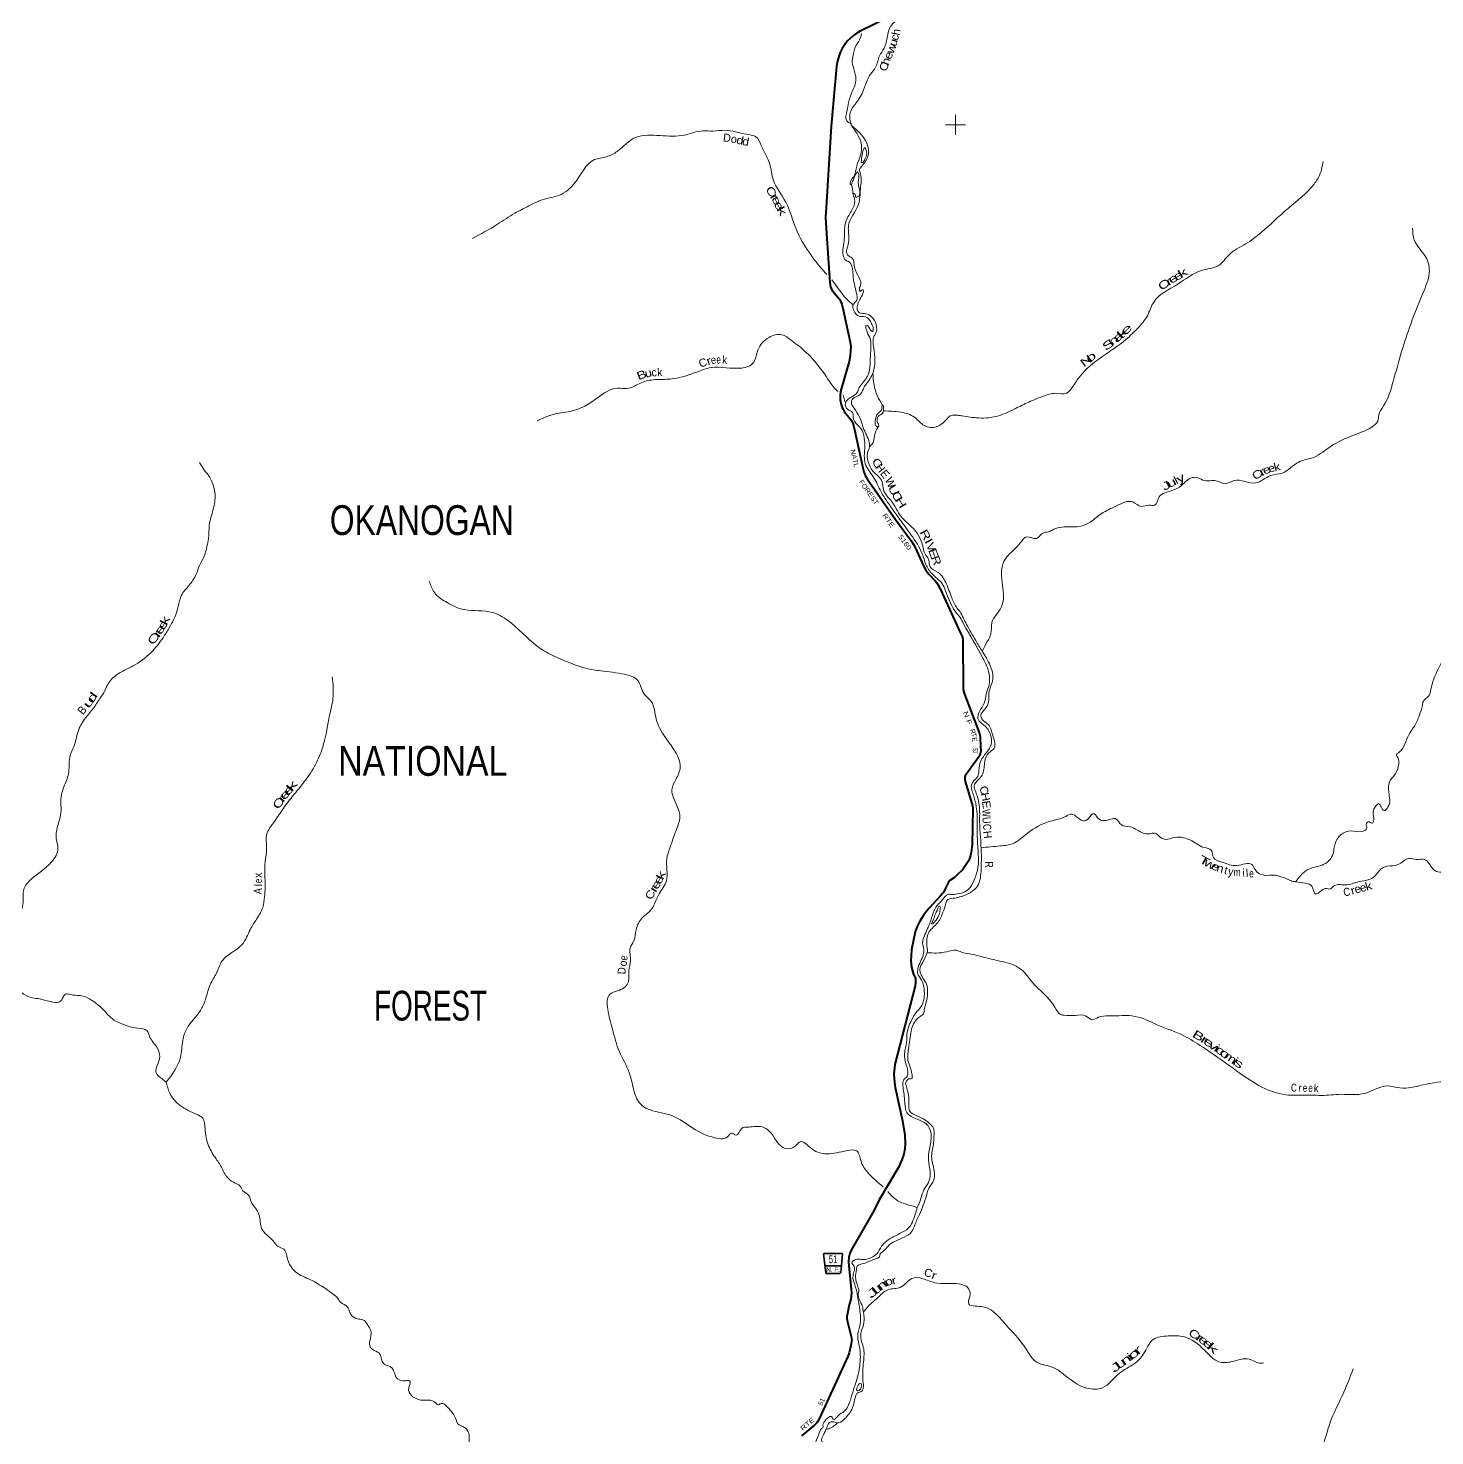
# Model space of a CAD drawing. Header units: feet. Extents: x -2 to 244583, y 367190 to 553316.
# Drawn here: x 189955 to 225101, y 427741 to 462926 of the extents above; entities that cross this region are included whole.
import ezdxf
from ezdxf.enums import TextEntityAlignment as Align

# ---------------------------------------------------------------- set-up
doc = ezdxf.new("R2010")
doc.units = ezdxf.units.FT
doc.header["$LTSCALE"] = 80
doc.linetypes.add('DOT_DASHED', pattern=[7.7, 5, -1.2, 0.3, -1.2])
for name, color, linetype, lineweight in [('26', 7, 'Continuous', 40), ('27', 7, 'Continuous', 35), ('39', 7, 'Continuous', 13), ('4', 7, 'Continuous', 13), ('41', 7, 'Continuous', 13), ('44', 7, 'DOT_DASHED', 13)]:
    doc.layers.add(name, color=color, linetype=linetype, lineweight=lineweight)

msp = doc.modelspace()

# ---------------------------------------------------------------- linework, layer by layer
at = {"layer": '26'}
for points in [[(211733.32, 463337.53), (210745.38, 462849.99), (210657.14, 462800.47), (210576.4, 462744.06), (210492.97, 462671.61), (210421.68, 462599.42), (210339.81, 462494.55), (210289.35, 462414.05), (210242.88, 462318.77), (210205.87, 462214.41), (210189.59, 462163.48), (210169.23, 462077.92), (210153.42, 461971.59), (210021.02, 460479.52)], [(210021.02, 460479.52), (209891.74, 458447.68), (209879.67, 458205.6), (209894.45, 457919.65), (209983.34, 456556.7), (209991.33, 456511.88), (210005.5, 456457.32), (210026.22, 456404.95), (210050.87, 456362.39), (210222.51, 456149.62), (210250.06, 456105.89), (210284.66, 456029.6), (210322.03, 455885.45), (210491.85, 455075.95), (210507.12, 454971.2), (210504.94, 454835.9), (210483.13, 454687.51), (210466.04, 454592), (210255.41, 453840.53), (210242.15, 453733.85), (210246.76, 453634.79), (210268.32, 453517.81), (210294.49, 453441.43), (210316.93, 453402.22), (210355.56, 453334.5), (210523.49, 453118.45), (210559.88, 453051.77), (210586.74, 452961.33), (210611.82, 452854.4), (210807.4, 451939.52), (210835.36, 451830.92), (210850.62, 451791.64), (210878.98, 451728.35), (210918.49, 451663.33), (211624.72, 450641.8), (212022.87, 450102.56), (212075.09, 450022.9), (212114.47, 449943.25), (212321.14, 449485.05), (212385.99, 449375.87), (212426.34, 449316.95), (212455.17, 449279.81), (212629.16, 449100.9), (212661.79, 449059.72), (212700.04, 448996.15), (212794.64, 448804.07), (213247.39, 447807.53)], [(213247.39, 447807.53), (213291.79, 447721.73), (213307.34, 447663.95), (213315.11, 446402.82), (213321.09, 446352.14), (213346.21, 446276.15), (213728.49, 445293.98), (213742.73, 445215.01), (213753, 444968.78), (213753.84, 444850.55), (213742.73, 444783.88), (213730.33, 444750.36), (213622.4, 444596.03), (213383.99, 444267.2), (213368.53, 444238.61), (213359.55, 444198.31), (213359.55, 444153.86), (213375.81, 444064.85), (213431.66, 443877.29), (213547.46, 443490.06), (213555.04, 443447.18), (213559.48, 443409.4), (213542.25, 442517.95), (213516.17, 442321.59), (213498.4, 442243.81), (213476.18, 442174.92), (213458.41, 442126.03), (213426.29, 442072.54), (213304.31, 441896.75)], [(213304.31, 441896.75), (213150.71, 441743.89), (213101.33, 441700.83), (212986.83, 441617.9), (212951.94, 441578.62), (212878.63, 441426.69), (212821.08, 441325.48), (212798.18, 441294.92), (212749.13, 441236.97), (212470.78, 440933.77), (212371.81, 440819.19), (212332.56, 440764.63), (212236.6, 440607.5), (212164.63, 440470.02), (212116.95, 440334.97), (212027.79, 439894.02), (212013.06, 439734.58), (212010.87, 439616.74), (212026.14, 439457.43), (212055.18, 439332.16), (212076.3, 439274.12), (212109.42, 439212.19), (212124.28, 439169.37), (212128.65, 439108.27), (212128.65, 439071.17), (212117.07, 438992.63), (211605.22, 437019.82), (211598.47, 436935.72), (211586.91, 436784.35), (211600.52, 436568.93), (211613.94, 436448.06), (211799.17, 435617.06), (211856.03, 435256.53), (211869.11, 435042.67), (211860.39, 434916.1), (211834.22, 434780.8), (211786.24, 434641.13), (211705.64, 434468.58), (211218.89, 433643.72), (211080.75, 433369.19), (210516.92, 432384.64), (210487.37, 432308.65), (210460.22, 432210.06), (210454.98, 432080.33), (210522.38, 431315.32), (210519.35, 431226.87), (210509.29, 431147.29), (210468.61, 431014.35), (210414.52, 430761.46), (210408.97, 430715.19), (210408.97, 430671.55), (210425.36, 430592.34), (210516.93, 430222), (210524.78, 430170.83), (210532.2, 430125.98), (210530.02, 430091.06), (210513.59, 429997.3), (210468.95, 429813.91), (210437.73, 429723.87), (209727.76, 428179.56), (209676.18, 428089.9), (209648.93, 428059.36), (209603.92, 428012.11), (209276.82, 427740.3)]]:
    msp.add_lwpolyline(points, dxfattribs=at)
at = {"layer": '27'}
msp.add_line((209868.12, 431990.08), (210273.19, 431990.08), dxfattribs=at)
msp.add_lwpolyline([(209913.97, 431799.53), (209894.99, 431801.64), (209883.75, 431821.33), (209828.22, 432281.99), (209833.84, 432293.24), (209847.9, 432301.68), (210289.3, 432300.27), (210296.33, 432296.05), (210303.36, 432280.58), (210256.26, 431826.96), (210247.12, 431807.97), (210236.59, 431798.82)], close=True, dxfattribs=at)
at = {"layer": '39'}
for points in [[(210514.75, 460531.97), (210481, 460695.12), (210506, 460855.49), (210692.7, 461124.56), (210863.59, 461472.19), (211000.93, 461778.63), (211129, 461947.29), (211226.29, 462232.64), (211339.73, 462423.24), (211424.51, 462726.53), (211547.69, 463032.67), (211723.63, 463137.62), (211851.94, 463197.04), (211927.86, 463342.32), (211965.01, 463600.07), (211996.8, 463726.19), (212149.39, 463980.36), (212427.07, 464741), (212595.82, 465094.66), (212821.38, 465247.22), (212933.72, 465393.29), (212964.45, 465569.97), (212966.02, 465786.48), (213029.13, 465963.86), (213072, 466056.84)], [(210778.9, 462790.83), (210728.03, 462636.64), (210608.86, 462429.73), (210579.31, 462293.54), (210542.38, 462122.79), (210581.19, 461911.19), (210635.39, 461641.26), (210546.52, 461339.91), (210448.93, 461068.72), (210413.01, 460849.44), (210403.56, 460622.64), (210453.26, 460569.08), (210514.75, 460531.97)], [(201049.19, 457669.57), (201680.76, 458022.89), (202113.43, 458299.02), (202464.45, 458483.18), (202741.39, 458617.92), (203212.19, 458746.89), (203608.18, 459050.89), (204103.64, 459639.18), (204405.54, 459713.56), (204672.43, 459844.14), (205132.44, 460195.42), (205426.54, 460247.46), (206054.62, 460226.64), (206351.05, 460252.42), (206814.03, 460361.07), (207066.46, 460353.97), (207369.02, 460373.76), (207903.2, 460272.95), (208127.96, 460216.99), (208271.99, 459994.25), (208402.47, 459724.84), (208477.33, 459545.76), (208573.28, 459128.32), (208882.82, 458577.94), (209149.73, 457881.45), (209465.38, 457327.1), (209754.72, 456942.3), (209911.19, 456768.88)], [(210531.19, 460484.84), (210878.71, 460114.32), (210939.8, 459740.95), (210783.53, 459478.23), (210730.05, 459394.68), (210749.55, 459285.72), (210750.06, 458913.64), (210696.52, 458504.53), (210452.4, 457998.1), (210447.68, 457888.85), (210446.05, 457526.86), (210404.04, 457330.21), (210445.5, 457241.73), (210530.94, 457188.15), (210602.66, 456936.24), (210753.4, 456495.18), (210724.61, 456373.51), (210741.15, 456341.35), (210767.02, 456371.99), (210815.26, 456388.75), (210790.75, 456246.9), (210721.77, 456110.6), (210669.91, 455893.61), (210727.42, 455813.41), (210879.12, 455788.93), (211142.79, 455523.13), (211119.61, 455272.1), (211076.17, 455192.72), (211064.93, 455121.81), (211081.33, 454935.97), (211064.63, 454321.03), (210892.61, 454025.77), (210853.5, 453978.51)], [(210531.26, 460484.48), (210695.54, 460235.49), (210777.23, 459993.8), (210716.77, 459655.38), (210658.39, 459476.73), (210580.87, 459212.93), (210499.67, 459084.56), (210507.2, 459008.85), (210522.79, 459010.02)], [(210531.26, 460484.48), (210525.38, 460507.92), (210514.75, 460531.97)], [(210766.9, 459578.44), (210792.16, 459763.45), (210836.78, 459911.6), (210850.61, 459936.03), (210891.82, 459867.77), (210898.98, 459733.89), (210829.06, 459588.44), (210802.42, 459558.46), (210766.9, 459578.44)], [(222310.57, 459596.3), (222230.06, 459276.44), (222084.42, 459030.9), (221444.65, 458428.33), (221123.62, 458145.22), (220372.89, 457531.79), (219960.91, 457262.2), (219702.36, 456995.69), (219275.23, 456869.5), (218676.02, 456525.88), (218077.54, 456079.2), (217918.44, 455738.59), (217686.39, 455435.89), (217381.57, 455144.81), (216237.26, 454229.58), (216051.4, 453961.54), (215899.07, 453804.89), (215632.61, 453799.02), (215316.15, 453726.13), (214957.81, 453580.19), (214623.8, 453420.27), (214201.11, 453237.52), (213698.78, 453183.56), (213290.58, 453235.34), (213195.36, 453250.44)], [(210522.79, 459010.02), (210596.53, 459192.62), (210686.39, 459333.49), (210707.76, 459236.68), (210698.29, 459020.2), (210677.88, 458708.55), (210643.62, 458704.09), (210604.25, 458786.53), (210557.75, 458792.29)], [(210522.79, 459010.02), (210552.38, 458901.18), (210556.86, 458864.83), (210557.75, 458792.04)], [(210557.75, 458792.04), (210606.6, 458594.45), (210581.8, 458476.87), (210437.74, 458206.21), (210357.93, 457964.62), (210345.59, 457653.06), (210317.93, 457438.38), (210392.48, 457119.77), (210449.35, 457092.14), (210564.46, 456757.83), (210650.79, 456301.85), (210656.93, 456130.04), (210563.57, 456005.58), (210587.46, 455868.36), (210716.37, 455726.32), (210876.05, 455710.03), (211027.52, 455539.95), (211071.66, 455396.9), (211052.12, 455344.09), (211035.89, 455349.97), (210933.32, 455484.23), (210900.77, 455504.06), (210893.94, 455402.87), (210981.31, 455191.59), (210993.82, 454663.95), (210957.9, 454299.54), (210773.34, 454020.26)], [(224545.3, 457924.08), (224585.73, 457633.34), (224867.31, 457214.91), (224964.69, 456863.93), (224830.91, 456369.9), (224499.69, 455530.96), (224272.35, 454848.35), (224061.65, 454097.14), (223817.68, 453483.12), (223702.13, 453264.07), (223675.01, 453102.21), (223538.7, 452963.85), (222983.22, 452717.54), (222458.2, 452445.17), (222021.99, 452177.44), (221868.8, 452142.04), (221703.67, 452082.3), (221287.7, 451806.63), (220997.43, 451742), (220625.22, 451559.59), (220077.68, 451616.47), (219874.3, 451540.31), (219637.57, 451613.46), (219348.83, 451617.55), (219182.76, 451689.17), (219039.4, 451692.23), (218772.26, 451496.4), (218532.92, 451367.44), (218215.05, 451209.65), (218099.42, 451002.73), (217958.08, 451003.78), (217770.54, 450972.19), (217551.7, 451083.86), (217150.62, 450986.14), (216772.41, 450795.6), (216487.25, 450579.43), (216257.79, 450480.86), (215840.03, 450457.79), (215630.33, 450419.98), (215447.17, 450339.91), (215296.04, 450298.46), (215151.56, 450174.2), (214904.99, 450210.91), (214742.54, 450058.23), (214582.25, 449885.35), (214331.94, 449594.64), (214301.82, 449002.3), (214267.4, 448446.3), (214035.88, 448068.82), (214009.62, 447785.71), (213920.12, 447595.13), (213792.6, 447355.79)], [(210032.3, 456636.32), (210051.45, 456614.21), (210392, 456169.35), (210565.49, 456012.55)], [(202675.46, 453114.84), (203218.18, 453305.33), (203443.9, 453336.34), (203864.04, 453480.88), (204180.45, 453688.89), (204680.2, 453927.4), (204914.48, 453918.06), (205217.86, 454036.94), (205517.49, 454131.51), (205725.26, 454144.1), (206088.36, 454166.63), (206649.62, 454327.01), (207019.67, 454440.62), (207782.86, 454431.53), (208056.05, 454541.96), (208187.18, 454879.2), (208465.93, 455195.96), (208784.05, 455264.46), (209019.92, 455125.73), (209184.97, 455000.3), (209656.94, 454538.81), (209930.01, 454163.92), (210167.88, 453861.42), (210189.85, 453843.14)], [(229758.26, 454790.87), (229682.25, 454406.37), (229503.65, 453968.62), (229070.56, 453260.35), (228463.09, 452658), (228363.84, 452418.85), (228114.04, 452055.39), (227954.67, 451753.18), (227703.55, 451292.71), (227387.57, 450583.21), (227173.39, 450038.12), (226964.12, 449654.73), (226661.49, 449339.41), (226275.42, 449118.51), (226093.95, 448799.98), (225915.82, 448295.54), (225811.15, 447967.44), (225613.84, 447604.34), (225053.65, 446598.12), (225004.56, 446403.77), (224945.26, 446225.52), (224814.86, 446107.41), (224791.41, 445998.12), (224714.42, 445751.04), (224591.17, 445479.39), (224517.22, 445373.8), (224397.67, 445150.68), (224292.33, 444915.52), (224190.07, 444815.8), (224141.95, 444768.99), (224172.72, 444700.49), (224198.16, 444528.88), (224127.07, 444304.07), (223967.08, 444088.75), (223948.72, 443831.97), (223929.2, 443451.9), (223834.91, 443368.39), (223757.51, 443462.85), (223702.45, 443541.29), (223636.15, 443494.35), (223556.68, 443313.95), (223576.11, 443136.24), (223538.34, 443053.12), (223435.12, 443088.79), (223393.02, 443046.06), (223399.89, 442930.92), (223267.27, 442843.11), (223006.69, 442861.54), (222757, 442768.89), (222597.42, 442494.97), (222562.49, 442296.68), (222456.75, 442118.11), (222368.42, 442046.77), (222032.05, 441935.34), (221879.12, 441863.56), (221780.78, 441780.03), (221622.36, 441586.41)], [(211059.54, 454302.3), (211090.59, 454013.97), (211172.77, 453731.85), (211301.77, 453506.13)], [(210773.34, 454020.26), (210707.53, 453918.58), (210684, 453842.72), (210411.7, 453623.47), (210369.83, 453523.35), (210428.95, 453402.28), (210551.03, 453317.9), (210576.7, 453151.53), (210718.7, 452972.59), (210858.18, 452487.25), (210846.62, 452238.62), (210871.24, 452040.47), (211068.16, 451715.36), (211265.24, 451337.64), (211420.62, 451088.93), (211772.27, 450595.44), (212015.11, 450257.05), (212297.42, 449776.52), (212386.21, 449523.37), (212539.22, 449286.61), (212763.56, 449074.8), (212927.82, 448728.38), (213153.57, 448301.89), (213244.87, 448197.17)], [(210853.5, 453978.51), (210679.96, 453724.32), (210543.28, 453647.34), (210522.52, 453574.34), (210589.11, 453429.47), (210722.08, 453210.81), (210855.87, 452850.34), (210976.61, 452481.34), (210916.9, 452238.11), (210942.27, 452082.67), (211060.12, 451855.92), (211291.88, 451586.35), (211322.95, 451390.93), (211527.17, 451102.25), (211763.21, 450718.92), (212037.59, 450456.7), (212300.87, 450001.81), (212365.56, 449776.47), (212385.18, 449748.38), (212419.76, 449708.95), (212455.54, 449629.16), (212491.47, 449463.35), (212691.67, 449322.36), (212859.77, 449113.31), (213016.3, 448726.82), (213147.18, 448453.2), (213241.88, 448338.62)], [(210313.82, 453765.31), (210352.46, 453625), (210375.89, 453559.1)], [(211298.66, 453506.87), (211288.84, 453484.51), (211275.88, 453389.31), (211214.15, 453319.82), (211152.42, 453250.33), (211119.81, 453110.42), (211137.44, 452989.3), (211198.31, 452963.74), (211206.07, 452990.12), (211168.47, 453092.8), (211195.22, 453216.47), (211303.13, 453306.73), (211327.89, 453428.36), (211306.76, 453504.95), (211298.66, 453506.87)], [(211321.12, 453359.5), (211759.1, 453328.35), (212099.82, 453198.95), (212346.62, 452991.59), (212645.8, 452958.76), (212864, 453108.98), (213045.95, 453252.7), (213124.69, 453251.62), (213195.36, 453250.44)], [(211189.39, 452956.91), (211100.09, 452742.15), (211040.16, 452525.06), (211002.23, 452490.23), (210979.53, 452466.51)], [(188994.55, 439487.05), (189224.59, 439921.6), (189428.27, 440104), (189504.12, 440339.47), (189529.66, 440562.21), (189708.82, 440768.59), (189833.67, 441123.96), (189844.51, 441393.03), (190019.09, 441643.84), (190538.54, 442086.82), (190699.95, 442424.43), (190656.61, 442666.57), (190700.68, 443025.01), (190773.81, 443317.08), (190770.77, 443565.77), (190842.65, 443960.95), (190961.84, 444283.89), (190993.13, 444696.78), (191110.4, 445011.62), (191216.79, 445391.03), (191388.81, 445686.29), (191577.72, 445921.1), (191748.26, 446171.86), (191871.05, 446365.43), (191941.79, 446524), (192156.96, 446757.09), (192574.07, 446984.5), (193024.16, 447321.51), (193324.47, 447691.1), (193480.91, 447939.67), (193679.43, 448378.82), (193799.67, 448780.64), (193970.68, 448992.99), (194152.89, 449280.28), (194235.09, 449491.57), (194343.49, 449707.21), (194423.03, 449971.04), (194462.99, 450169.69), (194479.14, 450499.49), (194577.26, 450894.98), (194623.1, 451273.67), (194482.5, 451710.81), (194347.03, 451893.21), (194237.83, 452073.9)], [(199977.14, 449094.96), (200103.63, 448821.46), (200423.69, 448566.44), (200632.9, 448461.76), (200849.73, 448393.57), (201563.23, 448321.2), (201930.98, 448127.41), (202673.73, 447479.07), (203045.92, 447252.98), (203486.31, 447062.09), (203887.69, 446925.32), (204263.96, 446861.06), (204856.5, 446775.11), (205187.4, 446623.35), (205336.71, 446299.56), (205522.89, 446097.54), (205647.36, 445658.2), (205875.03, 445199.86), (206088.73, 444893.02), (206245.43, 444460.13), (206136.2, 444147.41), (206040.46, 443887.43), (206077.18, 443691.72), (206240.45, 443216.44), (206141.66, 442875.54), (205987.62, 442430.85), (205912.12, 442167.07), (205900.73, 441612.86), (205720.98, 441289.19), (205622.58, 441081.76), (205549.78, 440927.21), (205298.35, 440687.61), (205144.55, 440388.52), (205087.36, 440112.83), (204996.69, 439933.8), (205006.6, 439618.46), (204963.25, 439367.19), (204938.82, 439053.47), (204680.77, 438860.31), (204491.95, 438783.23), (204436.02, 438404.42), (204555.14, 437908.39), (204725.58, 437342.2), (204972.13, 436825.45), (205295.17, 435996.17), (205496.35, 435887.35), (206053.32, 435738.29), (206563.81, 435428.92), (207113.79, 435190.8), (207460.34, 435245.49), (207510.09, 435304.72), (207643.92, 435255.77), (207775.16, 435419.1), (207958.36, 435459.71), (208293.42, 435463.71), (208462.21, 435362.59), (208879.44, 434920.67), (209128.95, 434986.33), (209228.69, 435084.59), (209549.85, 434904.4), (209904.51, 434791.35), (210420.34, 434870.3), (210650.51, 434866.98), (210764.71, 434607.48), (210931.72, 434322.32), (211318.27, 433966.13)], [(213240.82, 448339.91), (213402.24, 448024.07), (213629.2, 447621.44), (213792.75, 447356.07)], [(213309.49, 441309.59), (213491.3, 441446.49), (213604.78, 441671.6), (213685.63, 441942.96), (213691.11, 442308.78), (213667.57, 442781.53), (213628.96, 443552.18), (213544.54, 443849.97), (213521.54, 444013.31), (213679.54, 444224.57), (213710.87, 444362.2), (213767.5, 444633.4), (213949.42, 444887.26), (214022.81, 445071.67), (214003.36, 445253.42), (213835.54, 445507.81), (213695.59, 445638.93), (213700.74, 445790.95), (213842.21, 446054.64), (213893.11, 446279.31), (213962.14, 446510.17), (213964.2, 446789.07), (213809.99, 447182.1), (213327.45, 448037.71), (213244.87, 448197.17)], [(213792.6, 447355.79), (213995.11, 446985.32), (214058.03, 446654.31), (213959.5, 446312.1), (213954.78, 446124.12), (213911.43, 445974.27), (213757.74, 445724.64), (213797.78, 445641.15), (213944.95, 445517.77), (214053.81, 445255.79), (214090.43, 444932.69), (213952.03, 444804.42), (213856.57, 444599.65), (213806.26, 444292.12), (213708.32, 444152.01), (213588.41, 443979.41), (213615.63, 443872.19), (213708.93, 443574.4), (213727.9, 443099.23), (213769.76, 442321.45), (213764.63, 441907.12), (213670.76, 441478.04), (213458.02, 441298.74), (213311.17, 441232.79)], [(193405.87, 436578.29), (193759.6, 437201.29), (193816.93, 437630.67), (193916.39, 437916.98), (194258.04, 438372), (194381.96, 438638.38), (194504.45, 439022.03), (194658.4, 439308.99), (194800.04, 439611.98), (195303.69, 440026.46), (195503.1, 440392.83), (195661.36, 440657.6), (195817.28, 440948.62), (195860.51, 441210), (195875.71, 441452.84), (195875.95, 442093.87), (195912.33, 442419.87), (195918, 442781.9), (196082.09, 443064.94), (196415.38, 443544.12), (196715.68, 443913.71), (197043.28, 444362.5), (197258.05, 444793.76), (197359.05, 445118.51), (197420.3, 445392.23), (197486.52, 445754.98), (197570.21, 446174.57), (197553.52, 446714.29)], [(213763.69, 442440.27), (214247.09, 442486.39), (214567.65, 442549.21), (214919.19, 442800.19), (215490.42, 443103.19), (215879.22, 443225.09), (216020.14, 443282.64), (216180.29, 443190.77), (216342.37, 443111.04), (216490.99, 443221.18), (216565.19, 443292.42), (216676.94, 443192.14), (216851.09, 443118.56), (217139.53, 443156.91), (217269.78, 443010.27), (217482.08, 442967.26), (217668.44, 442879.61), (217971.92, 442790.74), (218101.01, 442807.79), (218269.46, 442683.64), (218483.62, 442662.88), (218548.07, 442685.55), (218982.49, 442635.97), (219333.09, 442450.42), (219515.3, 442378.91), (219567.06, 442197.38), (219790, 442077.65), (220160.05, 441995.3), (220527.33, 442020.04), (220610.99, 441895.31), (220830.06, 441751.3), (221122.79, 441753.3), (221213.82, 441727.65), (221369.61, 441682.24), (221503.31, 441618.48), (221618.61, 441586.93)], [(221618.61, 441586.93), (221869.21, 441552.27), (221998.7, 441512.74), (222043.61, 441444.33), (222113.37, 441287.17), (222270.23, 441373.13), (222397.06, 441424.52), (222467.87, 441404.79), (222568.31, 441476.21), (222911.27, 441512.91), (223157.1, 441581.28), (223566.08, 441703.31), (223762.47, 441910.79), (223905.35, 441976.44), (224179.62, 442018.74), (224449.06, 442174.17), (224639.02, 442149.2), (224840.91, 442150.58), (225101.33, 441869.42), (225458.84, 441847.62), (225606.2, 441850.64), (225886.86, 441846.5), (226119.46, 441787.46), (226540.73, 441885.33), (226662.72, 442049.86), (226962.9, 442140.83), (227300.05, 442143.13), (227551.93, 442211.55), (227646.3, 442284.95), (227861.65, 442381.4)], [(213309.49, 441309.59), (213123.76, 441278.41), (213024.95, 441269.14), (212946.11, 441278.31), (212882.02, 441237.1), (212772.51, 441112.44), (212637.11, 440959.17), (212540.98, 440731.54), (212439.48, 440447.23), (212360.87, 440272.38), (212302.94, 440057.34), (212333.08, 439904.02), (212320.68, 439762.32), (212185.51, 439425.03), (212185.59, 439292.54), (212274.38, 439132.66), (212345.89, 438856.69), (212337.9, 438684.72), (212245.97, 438442.98), (212160.37, 438344.9), (212025.69, 438132.99), (211912.95, 437777.76), (211893.96, 437514.66), (211861.4, 437370.7), (211883.62, 437039.33), (211933.36, 436768.95), (211919.72, 436728.34), (211837.91, 436650.53), (211810.49, 436581.45), (211820.72, 436405.64), (211859.53, 436038.07), (211908.58, 435824.31), (212162.98, 435655.46), (212402.74, 435528.9), (212506.13, 435327.92), (212491.97, 435000.16), (212459.71, 434831.93), (212458.94, 434565), (212494.94, 434262.11), (212438.93, 434055.18), (212335.95, 433892.18), (212261.87, 433676.94), (212169.82, 433445.32)], [(212420.93, 439818.11), (212421.96, 439899.01), (212415.29, 439949.49), (212407.53, 440088.92), (212457.11, 440326.11), (212510.77, 440395.5), (212721.88, 440630.57), (212812.3, 440829.82), (212884.34, 441047.05), (212931.55, 441148.72), (212985.85, 441165.54), (213147.02, 441191.73), (213223.5, 441210.84), (213311.17, 441232.79)], [(212556.83, 440538.86), (212639.1, 440631.6), (212725.91, 440796.43), (212744.51, 440926.07), (212744.01, 440966.51), (212721.61, 440982.42), (212685.95, 440927.4), (212607.34, 440752.55), (212556.54, 440614.44), (212535.28, 440537.34), (212556.83, 440538.86)], [(212420.93, 439818.11), (212310.75, 439584.25), (212236.27, 439401.37), (212252.18, 439301.42), (212412.88, 438990.96), (212428.4, 438877.9), (212374.31, 438513.27), (212345.42, 438399.68), (212336.34, 438316.66), (212242.56, 438226.57), (212073.25, 438040.53), (212018.93, 437859.91), (211949.57, 437424.32), (211937.06, 437126.92), (211997.99, 436931.49), (212045.16, 436705.57), (212041.55, 436671.16), (211976.98, 436668.36), (211898.93, 436612.83), (211881.26, 436572.18), (211898.72, 436465.21), (211956.38, 436207.06), (211959.55, 435948.27), (211978.73, 435865.59), (212056.34, 435791.69), (212269.51, 435693.13), (212483.3, 435544.02), (212556.98, 435461.99), (212586.26, 435213.61), (212572.49, 435019.32), (212527.63, 434725.57), (212594.65, 434362.38), (212575.49, 434113.43), (212504.19, 434001.36), (212470.49, 433950.4), (212398.23, 433751.37), (212222.44, 433270.02), (212106.51, 433009.8), (212037.77, 432853.28), (211841.72, 432707.36), (211438.69, 432484.16), (211319.17, 432353.32), (211235.46, 432265.37), (211237.87, 432233.04), (211153.81, 432173.4), (210900.68, 432073.31), (210746.13, 432027.88), (210683.98, 432001.23), (210648.46, 431894.65), (210626.27, 431708.12), (210688.42, 431468.29), (210710.61, 431379.47), (210696.25, 431292.35), (210794.87, 430986.15), (210823.04, 430828.76)], [(212420.93, 439818.11), (212653.2, 439808.75), (212905.13, 439842.09), (213140.87, 439879.28), (213270.64, 439832.29), (213323.18, 439811.05)], [(188995.75, 439486.12), (189261.27, 439068.68), (189457.67, 439020.47), (189654, 438978.32), (189748.24, 438866.21), (189937.68, 438726.92), (190295.93, 438650.3), (190780.72, 438625.75), (190826.18, 438705.16), (190883.83, 438778.65), (191009.09, 438770.03), (191332.56, 438731.42), (191533.59, 438634.73), (191843.54, 438381.62), (192141.66, 438104.09), (192295.88, 438039.2), (192569.53, 437947.42), (192822.28, 437914.04), (192927.85, 437864.75), (192990.19, 437719.89), (193158.76, 437471.16), (193242.62, 437217.36), (193180.7, 436998.23), (193144.37, 436831.98), (193299.88, 436661.95), (193405.87, 436578.29)], [(213323.18, 439811.05), (213697.22, 439740.2), (214020.87, 439653.49), (214356.53, 439581.01), (214787.99, 439379.84), (215048.58, 439074.44), (215606.16, 438455.8), (215752.84, 438270.88), (215839.78, 438253.28), (216114.37, 438251.12), (216387.05, 438234.79), (216535.09, 438142.84), (216694.14, 438204.56), (216954.36, 438236.65), (217614.64, 438225), (218183.5, 438008.6), (218829.46, 437740.19), (219295.78, 437462.47), (220060.72, 436928.1), (220780.78, 436458.1), (221367.63, 436268.1), (222023.87, 436256.42), (222264.17, 436249.98), (222758.62, 436277.61), (223352.02, 436301.88), (223916.01, 436487.62), (224229.31, 436437.21), (224802.16, 436511.86), (225506.33, 436575.28), (225763.34, 436490.14), (226023.33, 436269.61), (226162.95, 435941.15), (226247.86, 435640.61), (226544.86, 435040.4), (226763.05, 434451.78), (227036.84, 433707.92), (227331.57, 432859.11), (227459.65, 432734.69), (227654.58, 432578.39), (227782.33, 432500.44)], [(193405.87, 436578.29), (193491.94, 436308.35), (193586.64, 436157.81), (193949.44, 435874.99), (194174.79, 435770.51), (194315.13, 435685.23), (194374.91, 435419.02), (194462.88, 434993.39), (194650.61, 434664), (194804.98, 434421.16), (194873.27, 434284.46), (195110.08, 434068.9), (195246.28, 433991.66), (195322.47, 433869.21), (195452.96, 433763.6), (195538.11, 433568.46), (195624.45, 433442.1), (195727.62, 433259.31), (195788.29, 432920.31), (196070.54, 432620.35), (196199.5, 432474.27), (196339.64, 432405.17), (196418.52, 432228.16), (196522.65, 431966.52), (196639.31, 431836.47), (197009.09, 431642.71), (197356.78, 431438.58), (197452.44, 431375.01), (197538.01, 431311.32), (197676.69, 431195.69), (197758.79, 431085.45), (197933.93, 430960.15), (197994.15, 430823.36), (198112.87, 430689.29), (198376.33, 430605.48), (198440.14, 430505.13), (198514.46, 430370.53), (198491.36, 430113.44), (198501.22, 429967.97), (198599.21, 429878.14), (198743.68, 429784.82), (198781.57, 429657.88), (198829.28, 429553.29), (199050.75, 429436.63), (199104.69, 429317.96), (199144.3, 429215.3), (199389.74, 429119.15), (199486.65, 429118.28), (199478.16, 428986.74), (199459.39, 428871.25), (199566.23, 428718.84), (199843.86, 428631.16), (200139.39, 428565.93), (200188.43, 428517.98), (200274.88, 428547.32), (200425.28, 428464.19), (200647.27, 428139.24), (200680.68, 428048.65), (200881.91, 427935.78), (200972.95, 427754.87), (200927.56, 427339.79), (200963.29, 427059.14), (201183.78, 426857.53), (201455.2, 426618.11), (201531.81, 426461.29), (201561.46, 426182.59), (201741.63, 425976.46), (202217.25, 425711.16), (202385.04, 425527.12), (202374.39, 425241.87), (202429.25, 425048.4), (202709.32, 424926.37), (202867.68, 424853.43), (203021.06, 424691.47), (203022.57, 424568.14), (202989.94, 424430.24), (203056.03, 424307.68), (203089.94, 424176.64), (203093.66, 424037.16), (203236.48, 423583.87), (203226.73, 423225.84), (203273.08, 423066.64), (203499.64, 423028.9), (203544.27, 423011.23), (203677.03, 422885.42), (204000.05, 422387.78), (204062.14, 422263.14), (204068.4, 422081.22), (203985.08, 421960.92), (203822.59, 421712.28), (203679.6, 421354.67)], [(211431.37, 433851.09), (211618.09, 433661.18), (211752.3, 433581.89), (212034.02, 433490.21), (212171.97, 433450.72)], [(212169.82, 433445.32), (212062.77, 433120.5), (211983.83, 432971.94), (211791.77, 432830.12), (211398.86, 432605.02), (211279.26, 432480.24), (211156.42, 432290.71), (211018.26, 432198.07), (210796.8, 432148.92), (210657.43, 432155.34), (210533.43, 432060.85), (210581.87, 432001.23), (210564.11, 431752.53), (210621.83, 431481.62), (210702.71, 431094.25), (210749.74, 430714.65), (210732.35, 430485.93), (210680.9, 430236.6), (210707.42, 430048.85), (210744.75, 429802.59), (210726.72, 429460.63), (210679.26, 429215.39), (210574.22, 428890.59), (210498.59, 428636.92), (210342.57, 428353.98), (210182.51, 428236.8), (210070.46, 428154.58), (210053.92, 428186.74), (210027.24, 428222.82), (209938.77, 428193.45), (209876.97, 428130.03), (209813.86, 428007.95), (209808.57, 427945.2), (209780.59, 427922.62), (209701.83, 427759.91), (209641.98, 427536.76), (209675.11, 427468.4), (209620.3, 427328.21), (209491.01, 427170.97), (209435.97, 427214.8), (209365.69, 427183.63), (209189.63, 427054.13), (208930.94, 426913.54), (208845.8, 426777.04), (208732.65, 426619.98), (208711.33, 426383.14), (208642.3, 426085.05), (208539.74, 425887.68), (208357.4, 425776.31), (208258.03, 425647.73), (208161.18, 425478.74), (208037.2, 425382.21), (207829.49, 425198.47), (207789.53, 425131.85), (207785.09, 425011.94), (207731.82, 424754.35), (207733.69, 424614.22), (207779.06, 424535.9), (207794.53, 424426.88), (207792.52, 424261.04), (207769.83, 424135.4), (207745.81, 424118.93), (207732.98, 424177.42), (207721.75, 424270.31), (207705.23, 424300.44), (207660.83, 424299.92), (207660.27, 424180.6), (207662.1, 424030.98), (207649.07, 423776.04), (207615.11, 423581.5), (207457.27, 423282.36), (207291.85, 422942.69), (207215.85, 422719.35), (207107.2, 422360.13), (207041.51, 421931.97), (206989.03, 421788.47), (206997.12, 421705.48), (206957.16, 421532.28), (206924.2, 421146.67), (206937.82, 421023.48), (206951.61, 420886.14), (206953.62, 420722.37), (207027.77, 420436.11), (207106.12, 420137.76), (207102.84, 420075.04), (206996.93, 419986.82), (206741.28, 419927.15), (206608.79, 419866.93), (206619.78, 419764.72), (206624.22, 419675.9), (206648.64, 419513.8)], [(210823.04, 430828.72), (210946.33, 430981.89), (211205.88, 431217.54), (211449.93, 431400.42), (211746.07, 431450.46), (211898.06, 431567.54), (212030.01, 431672.24), (212308.63, 431669.5), (212600.54, 431569.85), (213198.44, 431540.58), (213403.66, 431484.39)], [(213403.66, 431484.39), (213488.41, 431321.52), (213453.47, 431123.23), (213454.05, 431042.4), (213620.01, 430984.92), (213961.7, 430916.53), (214313.25, 430595.58), (214889.48, 429910.37), (215158.33, 429578.75), (215569.09, 429450.2), (215814.52, 429290.2), (216404.56, 428934.51), (216794.17, 428941.21), (217225.62, 429311.97), (217585.4, 429538.76), (217823.88, 429788.97), (218063.62, 430146.29), (218442.52, 430239.83), (218842.46, 430214.27), (219339.4, 429890.27), (219702.91, 429591.63), (220029.95, 429595.89), (220461.57, 429657.45), (220744.94, 429556.32), (220821.61, 429562.9)], [(210823.04, 430828.76), (210836.22, 430576.15), (210770.42, 430344.84), (210766.83, 430142.58), (210821.56, 429959.22), (210826.11, 429587.19), (210813.56, 429128.01), (210818.1, 428921.81), (210782.56, 428856.67), (210672.12, 428808.85), (210632.51, 428745.69), (210584.55, 428540.88), (210510.05, 428360.02), (210326.98, 428143.48), (210172.52, 428062.78), (210085.38, 428090.05), (209952.61, 428052.07), (209930.98, 428005.3), (209883.95, 427889.47), (209801.23, 427720.65), (209780.21, 427623.33), (209813.2, 427567.11), (209808.48, 427457.86), (209741.28, 427339.77), (209566.5, 427118.96), (209393.54, 427052.52), (209331.22, 427007.94), (209245.71, 426925.38), (209181.76, 426872.04), (208949.8, 426691.33), (208820.36, 426546.21), (208787.58, 426420.44), (208786.41, 426185.86), (208820.95, 426168.07), (208872.05, 426116.11), (208895.49, 426015.28), (208865.27, 425845.06), (208793.38, 425781.51), (208714.61, 425784.62), (208637.78, 425793.81), (208597.54, 425783.22), (208405.08, 425673.75), (208316.72, 425636.3), (208270.47, 425455.77), (208141.35, 425284.37), (207948.4, 425215.34), (207860.46, 425143.51), (207851.68, 425069.67), (207798.41, 424829.85), (207816.61, 424766.87), (207836.09, 424659.93), (207872.74, 424304.46), (207847.12, 424087.79), (207767.9, 423963.49), (207742.4, 423902.52), (207740.36, 423738.7), (207710.3, 423556.35), (207597.69, 423354.81), (207408.47, 422980.48), (207372, 422826.36), (207319.09, 422696.31), (207275.36, 422475.38), (207239.31, 422286.88), (207184.9, 422114.35), (207093.76, 421807.92), (207085.9, 421625.54), (207050.31, 421564.74)], [(223061.69, 429414.52), (222827.56, 428834.93), (222477.78, 428052.45), (222327.81, 427562.36), (222116.77, 426859.64), (222133.34, 426231.24), (222263.83, 425482.36), (222178.44, 424996.75), (222068.4, 424569.58), (221916.18, 423828.87), (221800.51, 422773.14), (221745.23, 422311.99), (221567.51, 421466.02), (221438.42, 420879.06), (221286.31, 420407.14), (221195.31, 419858.84), (221299.14, 419451.32), (221321.5, 418861.36), (221303.65, 418531.82), (221092.07, 417903.88), (220983.06, 417333.23), (221108.56, 417002.65), (221438.7, 416570.4), (222136.32, 415847.63), (222340.25, 415562.05), (222709.23, 415061.35), (223015.97, 414796.69), (223226.52, 414715.27), (223558.91, 414575.99)], [(210648.87, 428893.5), (210672.18, 428968.6), (210721.75, 429041.99), (210753.85, 429058.55), (210775, 428979.94), (210717.7, 428878.14), (210667.34, 428869.45), (210648.87, 428893.5)], [(209887.93, 427899.03), (210006.45, 427941.49), (210076.63, 427980.75), (210169.73, 428062.31)]]:
    msp.add_spline(points, degree=3, dxfattribs=at)
at = {"layer": '4'}
for p, q in [((213122.51, 460759.17), (213127.66, 460259.19)), ((213122.51, 460759.17), (213127.66, 460259.19)), ((213122.51, 460759.17), (213127.66, 460259.19)), ((213122.51, 460759.17), (213127.66, 460259.19)), ((213122.51, 460759.17), (213127.66, 460259.19)), ((213122.51, 460759.17), (213127.66, 460259.19)), ((213122.51, 460759.17), (213127.66, 460259.19)), ((213375.07, 460511.76), (212875.1, 460506.6)), ((213375.07, 460511.76), (212875.1, 460506.6)), ((213375.07, 460511.76), (212875.1, 460506.6)), ((213375.07, 460511.76), (212875.1, 460506.6)), ((213375.07, 460511.76), (212875.1, 460506.6)), ((213375.07, 460511.76), (212875.1, 460506.6)), ((213375.07, 460511.76), (212875.1, 460506.6))]:
    msp.add_line(p, q, dxfattribs=at)

# ---------------------------------------------------------------- texts
at = {"layer": '27'}
for s, rotation, width, p in [('NATL', 282.067, 1.1, (210500.78, 452381.95)), ('FOREST', 304.658, 1.1, (210707.51, 451586.71)), ('RTE', 304.658, 1.2, (211295.01, 450746.21)), ('5160', 306.44, 1.2, (211687.92, 450211.38)), ('N F', 290.999, 1.35, (213309.84, 445825.38)), ('R', 285.999, 0.95, (213483.8, 445391.45)), ('T', 280.999, 1.05, (213516.81, 445299.09)), ('E', 275.999, 0.8, (213539.07, 445193.23)), ('51', 270.999, 0.6, (213564.52, 444931.7)), ('51', 65.31, 0.9, (209793.8, 428486.6)), ('RTE', 39.726, 1.25, (209309.25, 427862.47))]:
    msp.add_text(s, height=120, rotation=rotation, dxfattribs=dict(at, width=width)).set_placement(p)
for s, height, width, p in [('51', 194, 0.75, (210067.95, 432057.7)), ('N. F.', 114.1, 0.95, (210067.7, 431838.82))]:
    msp.add_text(s, height=height, rotation=0.63, dxfattribs=dict(at, width=width)).set_placement(p, align=Align.CENTER)
at = {"layer": '41'}
for s, rotation, width, p in [('h', 79.172, 1.05, (211736.44, 462812.11)), ('c', 78.814, 1.1, (211700.12, 462679.01)), ('e', 68.401, 1.25, (211540.72, 462209.76)), ('w', 67.961, 1.3, (211613.21, 462382.19)), ('u', 75.652, 1.2, (211663.75, 462543.37)), ('C', 67.474, 1.15, (211431.58, 461927.28)), ('h', 73.136, 1.2, (211480.13, 462069.06)), ('d', 347.675, 1.2, (207721.25, 460026.1)), ('d', 348.791, 1.15, (207865.3, 459994.79)), ('C', 299.133, 1.3, (208433.42, 458796.6)), ('r', 302.252, 1.75, (208520.82, 458660.19)), ('e', 296.54, 1.4, (208566.52, 458573.08)), ('e', 296.579, 1.4, (208627.63, 458444.43)), ('k', 299.721, 1.65, (208700.5, 458307.37)), ('e', 32.306, 1.55, (218612.15, 456584.95)), ('e', 31.065, 1.5, (218735.34, 456655.01)), ('k', 31.065, 1.7, (218851.35, 456724.9)), ('C', 35.49, 1.45, (218385.86, 456435.98)), ('r', 33.514, 1.8, (218510.71, 456517.11)), ('a', 37.755, 1.85, (217248.25, 455131.53)), ('k', 40.534, 2.1, (217358.77, 455230.58)), ('e', 42.577, 1.95, (217460.14, 455325.65)), ('S', 36.66, 1.7, (217000.16, 454937.6)), ('n', 37.755, 1.85, (217131.84, 455041.36)), ('C', 17.11, 1.05, (206839.54, 454469.85)), ('r', 17.025, 1.25, (206990.71, 454516.32)), ('e', 8.44, 0.9, (207089.05, 454537.24)), ('e', 0.654, 0.75, (207208.09, 454543.82)), ('k', 357.978, 0.9, (207354.19, 454535.97)), ('N', 36.66, 1.55, (216450.99, 454531.03)), ('o', 36.66, 1.7, (216565.56, 454629.03)), ('B', 21.254, 1.35, (205318.25, 454168.24)), ('u', 13.511, 1.2, (205470.81, 454207.84)), ('k', 3.323, 0.95, (205742.89, 454225.25)), ('C', 303.238, 1.4, (211092.29, 451992.71)), ('y', 28.518, 1.55, (218791.29, 451593.21)), ('C', 29.34, 1.3, (220710.44, 451685)), ('r', 30.145, 1.65, (220838.16, 451756.41)), ('e', 23.316, 1.3, (220934.21, 451798.3)), ('e', 16.935, 1.1, (221048.8, 451834.95)), ('k', 14.713, 1.2, (221182.68, 451863.75)), ('W', 294.825, 1.05, (211410.39, 451526.75)), ('U', 301.184, 1.4, (211496.21, 451325.03)), ('J', 26.527, 1.55, (218431.8, 451405.25)), ('u', 28.115, 1.55, (218569.61, 451477.74)), ('l', 28.518, 1.2, (218680.66, 451537.3)), ('C', 302.37, 1.4, (211582.75, 451167.83)), ('H', 301.288, 1.5, (211673.88, 451018.25)), ('R', 298.664, 1.4, (212286.76, 450212.77)), ('I', 298.253, 1.65, (212367.97, 450059.55)), ('V', 291.699, 1.25, (212423.91, 449917.63)), ('E', 289.807, 1.4, (212481.56, 449766.09)), ('R', 290.025, 1.25, (212553.24, 449584.84)), ('e', 56.239, 1.6, (193329.1, 447841.99)), ('k', 62.974, 1.6, (193459.85, 448074.91)), ('e', 59.392, 1.5, (193402.18, 447958.26)), ('C', 50.658, 1.6, (193161.33, 447605.43)), ('r', 54.162, 1.85, (193259.33, 447737.56)), ('u', 51.584, 1.9, (191544.64, 446015.47)), ('d', 55.415, 1.8, (191632.54, 446141.55)), ('k', 50.721, 2.05, (196619.64, 443922.4)), ('C', 54.345, 1.45, (196285.56, 443494.67)), ('r', 54.345, 1.85, (196371.45, 443617.5)), ('e', 51.09, 1.8, (196447.28, 443713.66)), ('e', 51.09, 1.8, (196532.59, 443818.82)), ('C', 290.182, 1.1, (213746.1, 443844.32)), ('H', 281.9, 1.1, (213777.15, 443692.86)), ('E', 278.685, 1.15, (213799.99, 443502.89)), ('W', 273.811, 0.75, (213795.92, 443299.67)), ('U', 274.101, 0.85, (213801.7, 443119.66)), ('C', 273.101, 0.8, (213817.29, 442951.97)), ('R', 270.486, 0.85, (213863.46, 442019.19)), ('T', 331.181, 1.65, (219296.48, 442027.62)), ('w', 330.264, 1.5, (219435.34, 441948.2)), ('e', 338.845, 1.25, (219579.38, 441880.69)), ('n', 345.25, 1.15, (219715.61, 441833.59)), ('e', 89.4, 0.75, (195797.35, 441610.37)), ('e', 59.176, 1.5, (205729.94, 441471.3)), ('k', 66.148, 1.5, (205855.12, 441715.9)), ('e', 63.521, 1.4, (205795.94, 441596.38)), ('m', 357.053, 0.8, (220156.08, 441730.4)), ('e', 357.001, 0.8, (220515.94, 441700.63)), ('k', 16.057, 1.25, (223472.88, 441386.15)), ('A', 87.084, 0.85, (195792.38, 441353.88)), ('C', 64.61, 1.2, (205586.11, 441226.46)), ('r', 59.176, 1.7, (205668, 441367.45)), ('C', 9.781, 0.9, (222918.44, 441239.35)), ('r', 15.389, 1.2, (223080.02, 441279.6)), ('e', 15.696, 1.1, (223199.85, 441316.13)), ('e', 16.057, 1.1, (223333.84, 441350.91)), ('o', 80.386, 0.95, (204911.39, 439535.4)), ('e', 86.708, 0.8, (204930.33, 439680.41)), ('D', 86.504, 0.9, (204882.67, 439360.17)), ('B', 329.315, 1.6, (219143.71, 437657.19)), ('r', 326.544, 1.8, (219290.59, 437561.79)), ('e', 325.154, 1.65, (219394.66, 437496.7)), ('v', 325.154, 1.75, (219511.75, 437409.59)), ('i', 325.154, 1.45, (219598.99, 437348.85)), ('c', 325.154, 1.85, (219683.14, 437292.96)), ('o', 324.971, 1.65, (219796.93, 437212.69)), ('m', 324.971, 1.4, (219939.65, 437110.66)), ('i', 324.971, 1.5, (220065.26, 437024.4)), ('s', 324.971, 1.9, (220139.75, 436974.38)), ('C', 358.93, 0.75, (221578.56, 436344.17)), ('e', 359.031, 0.75, (221856.56, 436341.38)), ('e', 359.031, 0.75, (221995.5, 436336.92)), ('k', 358.049, 0.9, (222133.95, 436332.71)), ('C', 342.399, 1.05, (212416.51, 431719.21)), ('r', 340.604, 1.3, (212562.73, 431661.62)), ('J', 41.38, 2.1, (211115.76, 431250.28)), ('u', 38.902, 1.95, (211228.03, 431338.21)), ('n', 37.783, 1.85, (211336.03, 431425.37)), ('i', 34.783, 1.45, (211441.35, 431491.86)), ('o', 22.206, 1.25, (211495.8, 431511.06)), ('r', 14.369, 1.2, (211611.09, 431529.47)), ('C', 329.743, 1.35, (219038.71, 430198.51)), ('r', 46.751, 2.2, (217747.88, 429813.92)), ('r', 325.432, 1.8, (219167.08, 430118.77)), ('e', 323.739, 1.7, (219266.04, 430048.19)), ('e', 323.739, 1.7, (219377.16, 429963.27)), ('k', 318.345, 2.15, (219487.24, 429858.49)), ('u', 35.101, 1.8, (217311.12, 429473.07)), ('n', 37.101, 1.85, (217436.77, 429564.5)), ('i', 39.307, 1.65, (217547.73, 429643.26)), ('o', 41.714, 1.9, (217636.86, 429713.06)), ('J', 37.64, 1.95, (217186.66, 429384.52))]:
    msp.add_text(s, height=200, rotation=rotation, dxfattribs=dict(at, width=width)).set_placement(p, align=Align.CENTER)
for s, rotation, p in [('D', 352.556, (207403.13, 460087.02)), ('o', 348.797, (207571.62, 460057.72)), ('c', 8.533, (205606.94, 454222.88)), ('H', 307.845, (211166.84, 451871.81)), ('E', 308.124, (211284.34, 451720.14)), ('B', 50.783, (191377.99, 445816.15)), ('H', 276.06, (213827.27, 442757.36)), ('t', 345.114, (219858.48, 441783.11)), ('i', 2.432, (220326.38, 441717.68)), ('x', 90.904, (195795.17, 441752.89)), ('y', 351.935, (219989.83, 441749.24)), ('l', 4.084, (220416.64, 441708.35)), ('l', 89.4, (195796.27, 441507.07)), ('r', 359.031, (221729.4, 436341.41))]:
    msp.add_text(s, height=200, rotation=rotation, dxfattribs=at).set_placement(p, align=Align.CENTER)
at = {"layer": '44'}
for s, width, p in [('OKANOGAN', 0.8, (199790.14, 450258.32)), ('NATIONAL', 0.85, (199814.32, 444238.74)), ('FOREST', 0.7, (200008.05, 438122.24))]:
    msp.add_text(s, height=743.7, dxfattribs=dict(at, width=width)).set_placement(p, align=Align.CENTER)

doc.saveas('drawing.dxf')
